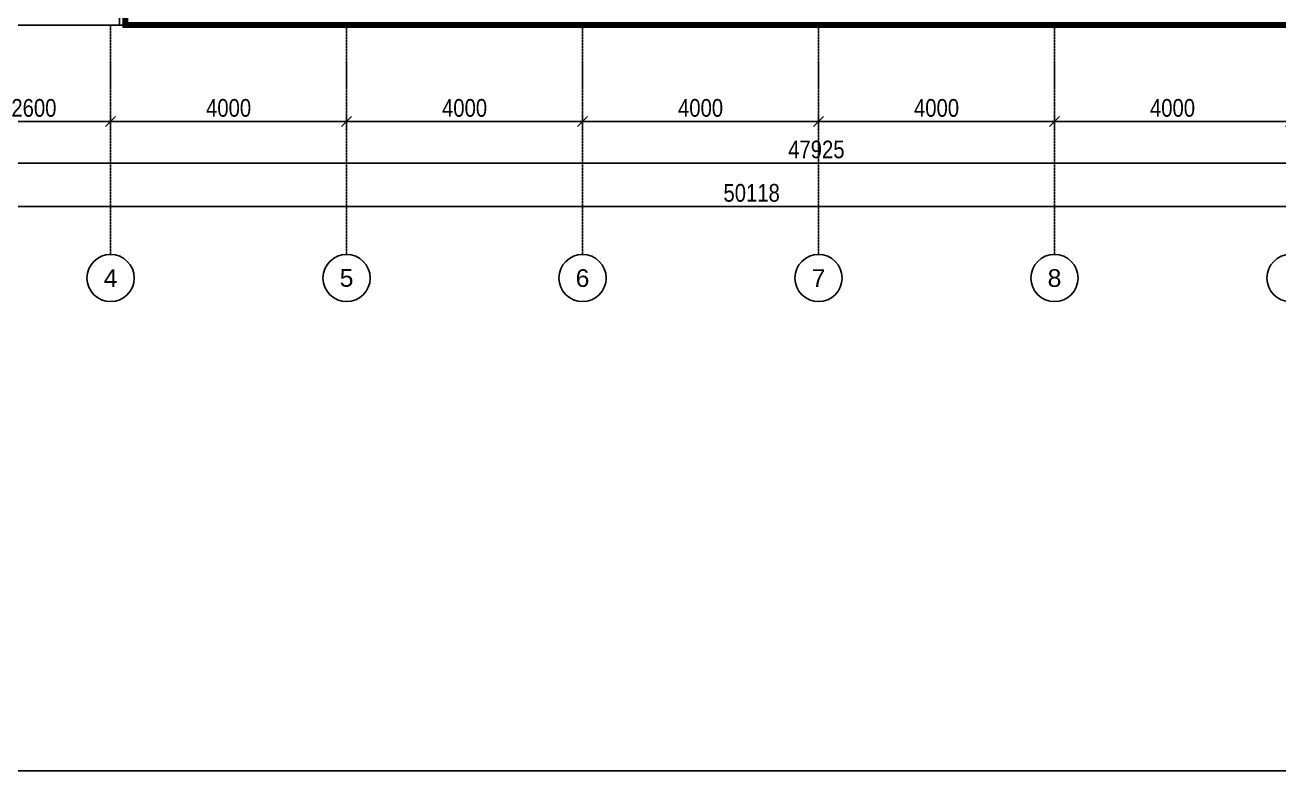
# Model space of a CAD drawing. Header units: inches. Extents: x 1217570 to 1371286, y 326920 to 480291.
# Drawn here: x 1290866 to 1312120, y 326920 to 339559 of the extents above; entities that cross this region are included whole.
import ezdxf
from ezdxf.enums import TextEntityAlignment as Align

# ---------------------------------------------------------------- set-up
doc = ezdxf.new("R2010")
doc.units = ezdxf.units.IN
doc.header["$MEASUREMENT"] = 0
for name, pattern in [('CENTER', [50.8, 31.75, -6.35, 6.35, -6.35]), ('DASHED2', [9.525, 6.35, -3.175]), ('DOT2', [3.175, 0, -3.175])]:
    doc.linetypes.add(name, pattern=pattern)
doc.layers.add('A-LEASING LINE', color=7, linetype='DASHED2', lineweight=9)
for name, color, linetype in [('Axis', 9, 'CENTER'), ('dim-axis', 15, 'Continuous'), ('FFNEW', 252, 'Continuous'), ('S-WALL', 1, 'Continuous'), ('wall pod', 7, 'Continuous')]:
    doc.layers.add(name, color=color, linetype=linetype)
doc.styles.add('ARIAL', font='ARIALN.TTF')
doc.styles.add('style1', font='arial.ttf')
doc.dimstyles.new('DIM-100', dxfattribs={"dimscale": 150, "dimtxt": 2, "dimasz": 1, "dimexe": 0.75, "dimexo": 1, "dimgap": 0.5, "dimtad": 1, "dimdec": 0, "dimzin": 11, "dimdsep": 46, "dimtxsty": 'ARIAL', "dimblk": 'R', "dimcen": 2.5, "dimdle": 1, "dimclrd": 256, "dimclre": 256, "dimclrt": 256, "dimazin": 0, "dimtfac": 1, "dimtdec": 0, "dimtix": 1, "dimtmove": 2, "dimatfit": 3, "dimldrblk": 'R', "dimtolj": 1, "dimtzin": 3, "dimlwd": -1, "dimlwe": 13, "dimarcsym": 0})

# ---------------------------------------------------------------- blocks, each defined once
blk = doc.blocks.new('R')
for p, q in [((-1.05, 0), (1.05, 0)), ((0, -1.05), (0, 1.05))]:
    blk.add_line(p, q)
at = {"color": 4, "lineweight": 13}
blk.add_line((-0.71, -0.71), (0.71, 0.71), dxfattribs=at)
blk = doc.blocks.new('*D110')
at = {"layer": 'Defpoints', "color": 0, "transparency": 16777216}
for p in [(1420094, 560045), (1468019, 560121), (1468019, 560045)]:
    blk.add_point(p, dxfattribs=at)
at = {"layer": 'dim-axis', "color": 251, "linetype": 'DOT2', "lineweight": 13, "transparency": 16777216}
for p, q in [((1420094, 560195), (1420094, 560233)), ((1468019, 560195), (1468019, 560233))]:
    blk.add_line(p, q, dxfattribs=at)
at = {"layer": 'dim-axis', "color": 251, "transparency": 16777216}
blk.add_line((1420214, 560121), (1467899, 560121), dxfattribs=at)
at = {"layer": 'dim-axis', "color": 251, "transparency": 16777216, "xscale": 120, "yscale": 120, "zscale": 120, "rotation": 180}
blk.add_blockref('R', (1420094, 560121), dxfattribs=at)
at = {"layer": 'dim-axis', "color": 251, "transparency": 16777216, "xscale": 120, "yscale": 120, "zscale": 120}
blk.add_blockref('R', (1468019, 560121), dxfattribs=at)
at = {"layer": 'dim-axis', "color": 251, "transparency": 16777216, "insert": (1444057, 560349), "char_height": 300, "attachment_point": 5, "style": 'ARIAL'}
blk.add_mtext('\\A1;47925', dxfattribs=at)
blk = doc.blocks.new('*D111')
at = {"layer": 'Defpoints', "color": 0, "transparency": 16777216}
for p in [(1417901, 559309), (1468019, 559385), (1468019, 559309)]:
    blk.add_point(p, dxfattribs=at)
at = {"layer": 'dim-axis', "color": 251, "linetype": 'DOT2', "lineweight": 13, "transparency": 16777216}
for p, q in [((1417901, 559459), (1417901, 559497)), ((1468019, 559459), (1468019, 559497))]:
    blk.add_line(p, q, dxfattribs=at)
at = {"layer": 'dim-axis', "color": 251, "transparency": 16777216}
blk.add_line((1418021, 559385), (1467899, 559385), dxfattribs=at)
at = {"layer": 'dim-axis', "color": 251, "transparency": 16777216, "xscale": 120, "yscale": 120, "zscale": 120, "rotation": 180}
blk.add_blockref('R', (1417901, 559385), dxfattribs=at)
at = {"layer": 'dim-axis', "color": 251, "transparency": 16777216, "xscale": 120, "yscale": 120, "zscale": 120}
blk.add_blockref('R', (1468019, 559385), dxfattribs=at)
at = {"layer": 'dim-axis', "color": 251, "transparency": 16777216, "insert": (1442960, 559613), "char_height": 300, "attachment_point": 5, "style": 'ARIAL'}
blk.add_mtext('\\A1;50118', dxfattribs=at)
blk = doc.blocks.new('*D112')
at = {"layer": 'Defpoints', "color": 0, "transparency": 16777216}
for p in [(1448094, 561773), (1452094, 561773), (1448094, 560825)]:
    blk.add_point(p, dxfattribs=at)
at = {"layer": 'dim-axis', "color": 251, "linetype": 'DOT2', "lineweight": 13, "transparency": 16777216}
for p, q in [((1448094, 561623), (1448094, 560712)), ((1452094, 561623), (1452094, 560712))]:
    blk.add_line(p, q, dxfattribs=at)
at = {"layer": 'dim-axis', "color": 251, "transparency": 16777216}
blk.add_line((1451974, 560825), (1448214, 560825), dxfattribs=at)
at = {"layer": 'dim-axis', "color": 251, "transparency": 16777216, "xscale": 120, "yscale": 120, "zscale": 120, "rotation": 180}
blk.add_blockref('R', (1448094, 560825), dxfattribs=at)
at = {"layer": 'dim-axis', "color": 251, "transparency": 16777216, "xscale": 120, "yscale": 120, "zscale": 120}
blk.add_blockref('R', (1452094, 560825), dxfattribs=at)
at = {"layer": 'dim-axis', "color": 251, "transparency": 16777216, "insert": (1450094, 561053), "char_height": 300, "attachment_point": 5, "style": 'ARIAL'}
blk.add_mtext('\\A1;4000', dxfattribs=at)
blk = doc.blocks.new('*D113')
at = {"layer": 'Defpoints', "color": 0, "transparency": 16777216}
for p in [(1444094, 561773), (1448094, 561773), (1444094, 560825)]:
    blk.add_point(p, dxfattribs=at)
at = {"layer": 'dim-axis', "color": 251, "linetype": 'DOT2', "lineweight": 13, "transparency": 16777216}
for p, q in [((1444094, 561623), (1444094, 560712)), ((1448094, 561623), (1448094, 560712))]:
    blk.add_line(p, q, dxfattribs=at)
at = {"layer": 'dim-axis', "color": 251, "transparency": 16777216}
blk.add_line((1447974, 560825), (1444214, 560825), dxfattribs=at)
at = {"layer": 'dim-axis', "color": 251, "transparency": 16777216, "xscale": 120, "yscale": 120, "zscale": 120, "rotation": 180}
blk.add_blockref('R', (1444094, 560825), dxfattribs=at)
at = {"layer": 'dim-axis', "color": 251, "transparency": 16777216, "xscale": 120, "yscale": 120, "zscale": 120}
blk.add_blockref('R', (1448094, 560825), dxfattribs=at)
at = {"layer": 'dim-axis', "color": 251, "transparency": 16777216, "insert": (1446094, 561053), "char_height": 300, "attachment_point": 5, "style": 'ARIAL'}
blk.add_mtext('\\A1;4000', dxfattribs=at)
blk = doc.blocks.new('*D114')
at = {"layer": 'Defpoints', "color": 0, "transparency": 16777216}
for p in [(1440094, 561773), (1444094, 561773), (1440094, 560825)]:
    blk.add_point(p, dxfattribs=at)
at = {"layer": 'dim-axis', "color": 251, "linetype": 'DOT2', "lineweight": 13, "transparency": 16777216}
for p, q in [((1440094, 561623), (1440094, 560712)), ((1444094, 561623), (1444094, 560712))]:
    blk.add_line(p, q, dxfattribs=at)
at = {"layer": 'dim-axis', "color": 251, "transparency": 16777216}
blk.add_line((1443974, 560825), (1440214, 560825), dxfattribs=at)
at = {"layer": 'dim-axis', "color": 251, "transparency": 16777216, "xscale": 120, "yscale": 120, "zscale": 120, "rotation": 180}
blk.add_blockref('R', (1440094, 560825), dxfattribs=at)
at = {"layer": 'dim-axis', "color": 251, "transparency": 16777216, "xscale": 120, "yscale": 120, "zscale": 120}
blk.add_blockref('R', (1444094, 560825), dxfattribs=at)
at = {"layer": 'dim-axis', "color": 251, "transparency": 16777216, "insert": (1442094, 561053), "char_height": 300, "attachment_point": 5, "style": 'ARIAL'}
blk.add_mtext('\\A1;4000', dxfattribs=at)
blk = doc.blocks.new('*D115')
at = {"layer": 'Defpoints', "color": 0, "transparency": 16777216}
for p in [(1436094, 561773), (1440094, 561773), (1436094, 560825)]:
    blk.add_point(p, dxfattribs=at)
at = {"layer": 'dim-axis', "color": 251, "linetype": 'DOT2', "lineweight": 13, "transparency": 16777216}
for p, q in [((1436094, 561623), (1436094, 560712)), ((1440094, 561623), (1440094, 560712))]:
    blk.add_line(p, q, dxfattribs=at)
at = {"layer": 'dim-axis', "color": 251, "transparency": 16777216}
blk.add_line((1439974, 560825), (1436214, 560825), dxfattribs=at)
at = {"layer": 'dim-axis', "color": 251, "transparency": 16777216, "xscale": 120, "yscale": 120, "zscale": 120, "rotation": 180}
blk.add_blockref('R', (1436094, 560825), dxfattribs=at)
at = {"layer": 'dim-axis', "color": 251, "transparency": 16777216, "xscale": 120, "yscale": 120, "zscale": 120}
blk.add_blockref('R', (1440094, 560825), dxfattribs=at)
at = {"layer": 'dim-axis', "color": 251, "transparency": 16777216, "insert": (1438094, 561053), "char_height": 300, "attachment_point": 5, "style": 'ARIAL'}
blk.add_mtext('\\A1;4000', dxfattribs=at)
blk = doc.blocks.new('*D116')
at = {"layer": 'Defpoints', "color": 0, "transparency": 16777216}
for p in [(1432094, 561773), (1436094, 561773), (1432094, 560825)]:
    blk.add_point(p, dxfattribs=at)
at = {"layer": 'dim-axis', "color": 251, "linetype": 'DOT2', "lineweight": 13, "transparency": 16777216}
for p, q in [((1432094, 561623), (1432094, 560712)), ((1436094, 561623), (1436094, 560712))]:
    blk.add_line(p, q, dxfattribs=at)
at = {"layer": 'dim-axis', "color": 251, "transparency": 16777216}
blk.add_line((1435974, 560825), (1432214, 560825), dxfattribs=at)
at = {"layer": 'dim-axis', "color": 251, "transparency": 16777216, "xscale": 120, "yscale": 120, "zscale": 120, "rotation": 180}
blk.add_blockref('R', (1432094, 560825), dxfattribs=at)
at = {"layer": 'dim-axis', "color": 251, "transparency": 16777216, "xscale": 120, "yscale": 120, "zscale": 120}
blk.add_blockref('R', (1436094, 560825), dxfattribs=at)
at = {"layer": 'dim-axis', "color": 251, "transparency": 16777216, "insert": (1434094, 561053), "char_height": 300, "attachment_point": 5, "style": 'ARIAL'}
blk.add_mtext('\\A1;4000', dxfattribs=at)
blk = doc.blocks.new('*D117')
at = {"layer": 'Defpoints', "color": 0, "transparency": 16777216}
for p in [(1429494, 561773), (1432094, 561773), (1429494, 560825)]:
    blk.add_point(p, dxfattribs=at)
at = {"layer": 'dim-axis', "color": 251, "linetype": 'DOT2', "lineweight": 13, "transparency": 16777216}
for p, q in [((1429494, 561623), (1429494, 560712)), ((1432094, 561623), (1432094, 560712))]:
    blk.add_line(p, q, dxfattribs=at)
at = {"layer": 'dim-axis', "color": 251, "transparency": 16777216}
blk.add_line((1431974, 560825), (1429614, 560825), dxfattribs=at)
at = {"layer": 'dim-axis', "color": 251, "transparency": 16777216, "xscale": 120, "yscale": 120, "zscale": 120, "rotation": 180}
blk.add_blockref('R', (1429494, 560825), dxfattribs=at)
at = {"layer": 'dim-axis', "color": 251, "transparency": 16777216, "xscale": 120, "yscale": 120, "zscale": 120}
blk.add_blockref('R', (1432094, 560825), dxfattribs=at)
at = {"layer": 'dim-axis', "color": 251, "transparency": 16777216, "insert": (1430794, 561053), "char_height": 300, "attachment_point": 5, "style": 'ARIAL'}
blk.add_mtext('\\A1;2600', dxfattribs=at)
blk = doc.blocks.new('SDGTFHHD')
at = {"color": 254, "linetype": 'Continuous', "ltscale": 100}
blk.add_lwpolyline([(1385707.2, 721236.9), (1385707.2, 726939.8), (1385507.2, 726936.9), (1383957.7, 726936.9), (1383957.7, 732936.9), (1380097, 732936.9), (1380097, 739738.1), (1381100.4, 739591), (1381133.7, 739788.3), (1381677.7, 743599.6), (1382720.6, 750905.2), (1382762.9, 751202.2), (1347097.7, 756262.5), (1346331.2, 744553.4), (1368108, 741445.4), (1368106.2, 734886.8), (1367207.9, 734886.8), (1367207.9, 734686.9), (1367207.9, 731436.9), (1359157.9, 731436.9), (1359157.9, 731236.9), (1359157.9, 721236.9), (1385707.2, 721236.9)], dxfattribs=at)
at = {"layer": 'S-WALL', "color": 254}
blk.add_lwpolyline([(1347097.7, 756262.5), (1347097.7, 756262.5), (1344802.6, 721236.9), (1394932.6, 721236.9), (1396724.2, 749179.6), (1382758.7, 751172.8)], dxfattribs=at)
blk = doc.blocks.new('SGSR')
at = {"layer": 'Axis', "color": 251, "ltscale": 0.5}
for p, q in [((1432093.8, 562458.6), (1432093.8, 558571.5)), ((1436093.8, 562458.6), (1436093.8, 558571.5)), ((1440093.8, 562458.6), (1440093.8, 558571.5)), ((1444093.8, 562458.6), (1444093.8, 558571.5)), ((1448093.8, 562458.6), (1448093.8, 558571.5))]:
    blk.add_line(p, q, dxfattribs=at)
at = {"layer": 'Axis', "color": 251, "linetype": 'Continuous'}
for centre in [(1432093.8, 558171.5), (1436093.8, 558171.5), (1440093.8, 558171.5), (1444093.8, 558171.5), (1448093.8, 558171.5), (1452093.8, 558171.5)]:
    blk.add_circle(centre, 400, dxfattribs=at)
at = {"layer": 'S-WALL', "color": 251}
blk.add_lwpolyline([(1417889.2, 562458.6), (1468019.2, 562458.6), (1469810.8, 590401.2), (1420184.3, 597484.1)], close=True, dxfattribs=at)
at = {"layer": 'Axis', "color": 251, "linetype": 'Continuous', "style": 'style1'}
for s, p in [('6', (1440093.8, 558171.5)), ('8', (1448093.8, 558171.5)), ('4', (1432093.8, 558171.5)), ('5', (1436093.8, 558171.5)), ('7', (1444093.8, 558171.5))]:
    blk.add_text(s, height=300, dxfattribs=at).set_placement(p, align=Align.MIDDLE)
at = {"layer": 'dim-axis', "color": 251}
for base, p1, p2, picture, middle in [((1429493.8, 560824.5), (1432093.8, 561772.7), (1429493.8, 561772.7), '*D117', (1430793.8, 561052.7)), ((1432093.8, 560824.5), (1436093.8, 561772.7), (1432093.8, 561772.7), '*D116', (1434093.8, 561052.7)), ((1436093.8, 560824.5), (1440093.8, 561772.7), (1436093.8, 561772.7), '*D115', (1438093.8, 561052.7)), ((1440093.8, 560824.5), (1444093.8, 561772.7), (1440093.8, 561772.7), '*D114', (1442093.8, 561052.7)), ((1444093.8, 560824.5), (1448093.8, 561772.7), (1444093.8, 561772.7), '*D113', (1446093.8, 561052.7)), ((1448093.8, 560824.5), (1452093.8, 561772.7), (1448093.8, 561772.7), '*D112', (1450093.8, 561052.7))]:
    dim = blk.add_linear_dim(base=base, p1=p1, p2=p2, dimstyle='DIM-100', override={"dimasz": 0.8, "dimclrd": 251, "dimclre": 251, "dimclrt": 251}, dxfattribs=at)
    dim.commit()
    dim.dimension.update_dxf_attribs({"geometry": picture, "text_midpoint": middle})
for p1, p2, picture, middle in [((1420093.8, 560045.2), (1468019.2, 560045.2), '*D110', (1444056.5, 560349.2)), ((1417901.1, 559308.9), (1468019.2, 559308.9), '*D111', (1442960.1, 559612.8))]:
    dim = blk.add_aligned_dim(p1=p1, p2=p2, distance=75.8, dimstyle='DIM-100', override={"dimasz": 0.8, "dimclrd": 251, "dimclre": 251, "dimclrt": 251}, dxfattribs=at)
    dim.commit()
    dim.dimension.update_dxf_attribs({"geometry": picture, "text_midpoint": middle})

msp = doc.modelspace()

# ---------------------------------------------------------------- linework, layer by layer
at = {"layer": 'A-LEASING LINE', "color": 6, "const_width": 100}
msp.add_lwpolyline([(1280406, 374585), (1279639, 362876), (1301516, 359754), (1301516, 353209), (1300616, 353210), (1300616, 349659), (1292566, 349659), (1292566, 339559), (1318915, 339559), (1318915, 345159), (1317165, 345159), (1317165, 351184), (1313305, 351184), (1313305, 358173), (1314328, 358026), (1315479, 366167), (1315487, 366166), (1315974, 369531), (1280406, 374585)], dxfattribs=at)
at = {"layer": 'wall pod', "ltscale": 100}
msp.add_lwpolyline([(1217570, 480291), (1371286, 480291), (1371286, 326920), (1217570, 326920)], close=True, dxfattribs=at)

# ---------------------------------------------------------------- block references
at = {"layer": 'FFNEW', "color": 6, "linetype": 'Continuous'}
for name, p in [('SGSR', (-139778, -222899)), ('SDGTFHHD', (-66692, -381677))]:
    msp.add_blockref(name, p, dxfattribs=at)

doc.saveas('drawing.dxf')
